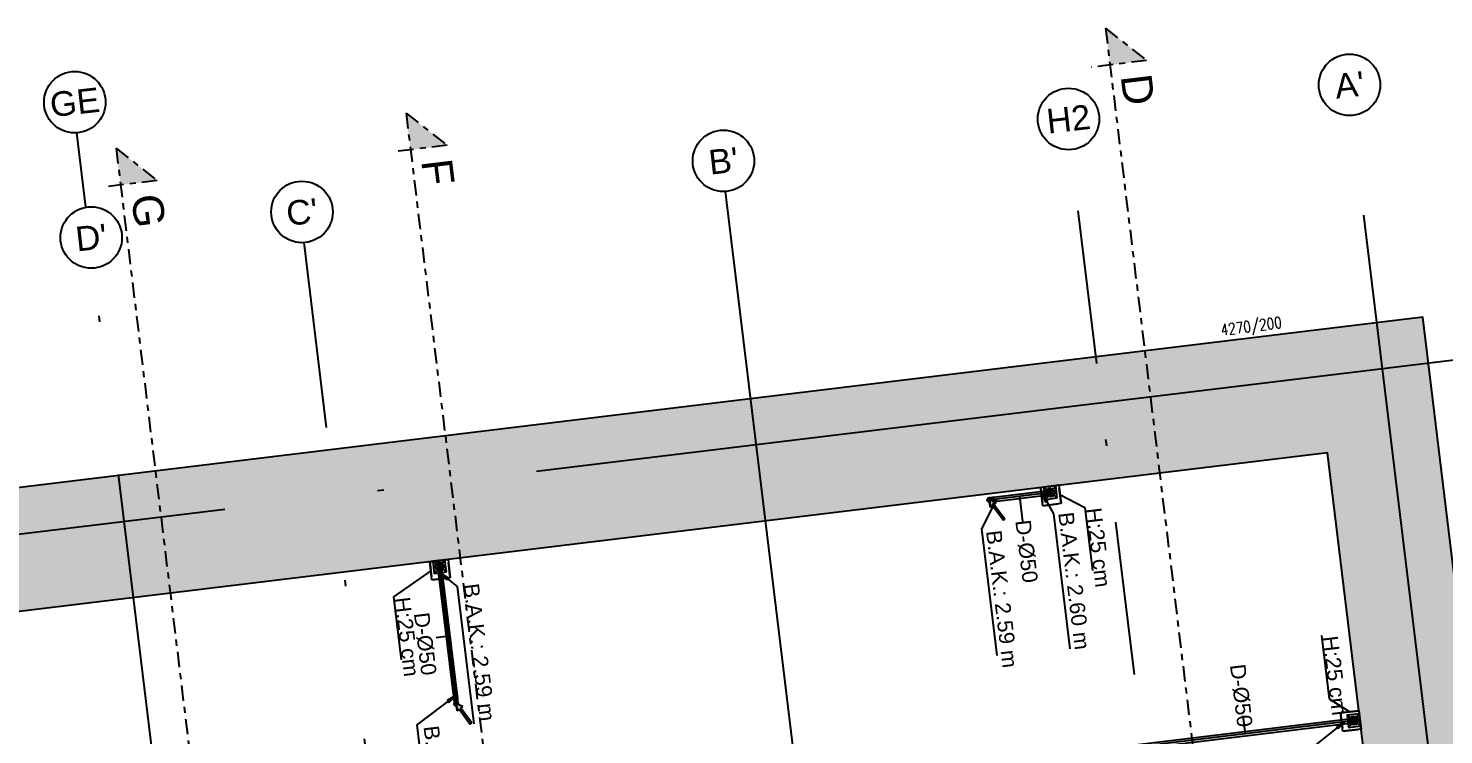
# Model space of a CAD drawing. Header units: millimetres. Extents: x 400408 to 401363, y 4543987 to 4544157.
# Drawn here: x 400454.47 to 400477.47, y 4544093.1 to 4544104.59 of the extents above; entities that cross this region are included whole.
import ezdxf
from ezdxf.enums import TextEntityAlignment as Align

# ---------------------------------------------------------------- set-up
doc = ezdxf.new("R2010")
doc.units = ezdxf.units.MM
for name, pattern in [('AKS', [3, 2.5, -0.25, 0, -0.25]), ('CENTER', [2, 1.25, -0.25, 0.25, -0.25]), ('CIZGI', [0.4, 0.25, -0.15]), ('DASHDOT2', [0.5, 0.25, -0.125, 0, -0.125])]:
    doc.linetypes.add(name, pattern=pattern)
for name, color, linetype in [('aks prota', 2, 'AKS'), ('altlık_PROTA', 8, 'Continuous'), ('caks prota', 4, 'Continuous'), ('kesit tarama prota', 252, 'Continuous'), ('kolon tarama prota', 252, 'Continuous'), ('lperde prota', 4, 'Continuous'), ('perde prota', 1, 'Continuous'), ('PRT-AL-TUNEL_EKSENI', 14, 'DASHDOT2'), ('PRT-MI-a_fit_drainage', 10, 'Continuous'), ('skesit prota', 7, 'Continuous'), ('taks prota', 7, 'Continuous'), ('tkesit prota', 7, 'Continuous')]:
    doc.layers.add(name, color=color, linetype=linetype)
doc.styles.add('Arial', font='Arial.ttf')
doc.styles.add('TAKS', font='Arial Unicode.ttf')
doc.styles.add('tkolon', font='romanstw.shx')

# ---------------------------------------------------------------- blocks, each defined once
blk = doc.blocks.new('MEKANİK+2.81')
at = {"layer": 'altlık_PROTA'}
for points in [[(7660, -22209), (7722, -22347), (7756, -22326)], [(3383, -26640), (3529, -26603), (3515, -26566)], [(3403, -27505), (3501, -27505), (3479, -27467), (3738, -27318), (3723, -27292), (3464, -27441), (3442, -27403), (3383, -27505)], [(3383, -27389), (3496, -27488), (3518, -27455)], [(5650, -36505), (5747, -36505), (5725, -36467), (5984, -36318), (5969, -36292), (5710, -36441), (5688, -36403), (5629, -36505)], [(3492, -36505), (3612, -36413), (3584, -36385)], [(5502, -36505), (5559, -36645), (5594, -36625)]]:
    blk.add_hatch(color=256, dxfattribs=at).paths.add_polyline_path(points, flags=0)
for p, q in [((7510, -21955), (7810, -21955)), ((7510, -22255), (7510, -21955)), ((7610, -22055), (7710, -22055)), ((7700, -22015), (7620, -22015)), ((7620, -22015), (7620, -22095)), ((7628, -22050), (7623, -22050)), ((7623, -22060), (7628, -22060)), ((7629, -22050), (7628, -22050)), ((7628, -22060), (7629, -22060)), ((7641, -22050), (7635, -22050)), ((7635, -22060), (7641, -22060)), ((7654, -22050), (7648, -22050)), ((7648, -22060), (7654, -22060)), ((7655, -22018), (7655, -22023)), ((7655, -22023), (7655, -22024)), ((7655, -22030), (7655, -22036)), ((7655, -22043), (7655, -22049)), ((7655, -22061), (7655, -22068)), ((7655, -22075), (7655, -22080)), ((7660, -22105), (7660, -22005)), ((7665, -22023), (7665, -22018)), ((7665, -22024), (7665, -22023)), ((7665, -22036), (7665, -22030)), ((7665, -22049), (7665, -22043)), ((7665, -22068), (7665, -22061)), ((7665, -22080), (7665, -22075)), ((7673, -22050), (7666, -22050)), ((7666, -22060), (7673, -22060)), ((7685, -22050), (7680, -22050)), ((7680, -22060), (7685, -22060)), ((7692, -22050), (7692, -22050)), ((7692, -22060), (7692, -22060)), ((7697, -22050), (7693, -22050)), ((7693, -22060), (7697, -22060)), ((7700, -22095), (7700, -22015)), ((7810, -21955), (7810, -22255)), ((7258, -22412), (7510, -22105)), ((7810, -22255), (7510, -22255)), ((7620, -22095), (7700, -22095)), ((7626, -22114), (7626, -22133)), ((7627, -22133), (7627, -27427)), ((7655, -22087), (7655, -22088)), ((7655, -22088), (7655, -22092)), ((7660, -22095), (7660, -22114)), ((7660, -22114), (7660, -22133)), ((7660, -22133), (7660, -27427)), ((7660, -22209), (7722, -22347)), ((7756, -22326), (7660, -22209)), ((7660, -22209), (8025, -22802)), ((7665, -22088), (7665, -22087)), ((7665, -22092), (7665, -22088)), ((7693, -27427), (7693, -22133)), ((7694, -22133), (7694, -22114)), ((6223, -22412), (7258, -22412)), ((7722, -22347), (7756, -22326)), ((7660, -23831), (7365, -23831)), ((3433, -26355), (3691, -25977)), ((3691, -25977), (4726, -25977)), ((3283, -26655), (3283, -26355)), ((3283, -26355), (3583, -26355)), ((3583, -26355), (3583, -26655)), ((3583, -26655), (3283, -26655)), ((3333, -26505), (3433, -26505)), ((3423, -26465), (3343, -26465)), ((3343, -26465), (3343, -26545)), ((3343, -26545), (3423, -26545)), ((3350, -26500), (3346, -26500)), ((3346, -26510), (3350, -26510)), ((3348, -26564), (3348, -26583)), ((3351, -26500), (3350, -26500)), ((3350, -26510), (3351, -26510)), ((3350, -26583), (3350, -27427)), ((3363, -26500), (3358, -26500)), ((3358, -26510), (3363, -26510)), ((3376, -26500), (3370, -26500)), ((3370, -26510), (3376, -26510)), ((3378, -26468), (3378, -26473)), ((3378, -26473), (3378, -26474)), ((3378, -26480), (3378, -26486)), ((3378, -26493), (3378, -26499)), ((3378, -26511), (3378, -26518)), ((3378, -26525), (3378, -26530)), ((3378, -26537), (3378, -26538)), ((3378, -26538), (3378, -26542)), ((3383, -26555), (3383, -26455)), ((3383, -26640), (3735, -26499)), ((3383, -26545), (3383, -26564)), ((3383, -26564), (3383, -26583)), ((3515, -26566), (3383, -26640)), ((3383, -26583), (3383, -27427)), ((3383, -26640), (3529, -26603)), ((3388, -26473), (3388, -26468)), ((3388, -26474), (3388, -26473)), ((3388, -26486), (3388, -26480)), ((3388, -26499), (3388, -26493)), ((3388, -26518), (3388, -26511)), ((3388, -26530), (3388, -26525)), ((3388, -26538), (3388, -26537)), ((3388, -26542), (3388, -26538)), ((3395, -26500), (3389, -26500)), ((3389, -26510), (3395, -26510)), ((3407, -26500), (3402, -26500)), ((3402, -26510), (3407, -26510)), ((3415, -26500), (3414, -26500)), ((3414, -26510), (3415, -26510)), ((3420, -26500), (3415, -26500)), ((3415, -26510), (3420, -26510)), ((3416, -27427), (3416, -26583)), ((3417, -26583), (3417, -26564)), ((3423, -26545), (3423, -26465)), ((3529, -26603), (3515, -26566)), ((3735, -26499), (5943, -26499)), ((3383, -27012), (3797, -27012)), ((3723, -27292), (3464, -27441)), ((3464, -27441), (3723, -27292)), ((3479, -27467), (3738, -27318)), ((3479, -27467), (3738, -27318)), ((3738, -27318), (3723, -27292)), ((3738, -27318), (3723, -27292)), ((3333, -27505), (3383, -27505)), ((3348, -27427), (3348, -27446)), ((3383, -27389), (3496, -27488)), ((3518, -27455), (3383, -27389)), ((3383, -27389), (3834, -27690)), ((3442, -27403), (3383, -27505)), ((3442, -27403), (3383, -27505)), ((3383, -27428), (3383, -27446)), ((3383, -27446), (3383, -27473)), ((3383, -27555), (3383, -27455)), ((3383, -27505), (3501, -27505)), ((3501, -27505), (3383, -27505)), ((3417, -27446), (3417, -27427)), ((3464, -27441), (3442, -27403)), ((3464, -27441), (3442, -27403)), ((3501, -27505), (3479, -27467)), ((3479, -27467), (3501, -27505)), ((3496, -27488), (3518, -27455)), ((3834, -27690), (5907, -27690)), ((3492, -36505), (3735, -36262)), ((3735, -36262), (5988, -36262)), ((5969, -36292), (5710, -36441)), ((5710, -36441), (5969, -36292)), ((5725, -36467), (5984, -36318)), ((5725, -36467), (5984, -36318)), ((5984, -36318), (5969, -36292)), ((5984, -36318), (5969, -36292)), ((3283, -36655), (3283, -36355)), ((3283, -36355), (3583, -36355)), ((3333, -36505), (3433, -36505)), ((3423, -36465), (3343, -36465)), ((3343, -36465), (3343, -36545)), ((3343, -36545), (3423, -36545)), ((3350, -36500), (3346, -36500)), ((3346, -36510), (3350, -36510)), ((3351, -36500), (3350, -36500)), ((3350, -36510), (3351, -36510)), ((3363, -36500), (3358, -36500)), ((3358, -36510), (3363, -36510)), ((3376, -36500), (3370, -36500)), ((3370, -36510), (3376, -36510)), ((3378, -36468), (3378, -36473)), ((3378, -36473), (3378, -36474)), ((3378, -36480), (3378, -36486)), ((3378, -36493), (3378, -36499)), ((3378, -36511), (3378, -36518)), ((3378, -36525), (3378, -36530)), ((3378, -36537), (3378, -36538)), ((3378, -36538), (3378, -36542)), ((3383, -36555), (3383, -36455)), ((3388, -36473), (3388, -36468)), ((3388, -36474), (3388, -36473)), ((3388, -36486), (3388, -36480)), ((3388, -36499), (3388, -36493)), ((3388, -36518), (3388, -36511)), ((3388, -36530), (3388, -36525)), ((3388, -36538), (3388, -36537)), ((3388, -36542), (3388, -36538)), ((3395, -36500), (3389, -36500)), ((3389, -36510), (3395, -36510)), ((3407, -36500), (3402, -36500)), ((3402, -36510), (3407, -36510)), ((3415, -36500), (3414, -36500)), ((3414, -36510), (3415, -36510)), ((3420, -36500), (3415, -36500)), ((3415, -36510), (3420, -36510)), ((3422, -36505), (3441, -36505)), ((3423, -36545), (3423, -36465)), ((3460, -36471), (3441, -36471)), ((3441, -36505), (3460, -36505)), ((3441, -36540), (3460, -36540)), ((5552, -36472), (3460, -36472)), ((3460, -36538), (5552, -36538)), ((3461, -36505), (5552, -36505)), ((3584, -36385), (3492, -36505)), ((3492, -36505), (3612, -36413)), ((3583, -36355), (3583, -36655)), ((3612, -36413), (3584, -36385)), ((4523, -36505), (4523, -36701)), ((5502, -36505), (5559, -36645)), ((5594, -36625), (5502, -36505)), ((5502, -36505), (5893, -37184)), ((5571, -36471), (5552, -36471)), ((5552, -36505), (5571, -36505)), ((5552, -36540), (5571, -36540)), ((5571, -36505), (5597, -36505)), ((5579, -36505), (5629, -36505)), ((5688, -36403), (5629, -36505)), ((5688, -36403), (5629, -36505)), ((5629, -36555), (5629, -36455)), ((5629, -36505), (5747, -36505)), ((5747, -36505), (5629, -36505)), ((5710, -36441), (5688, -36403)), ((5710, -36441), (5688, -36403)), ((5747, -36505), (5725, -36467)), ((5725, -36467), (5747, -36505)), ((3583, -36655), (3283, -36655)), ((3433, -36655), (3778, -37306)), ((5559, -36645), (5594, -36625)), ((5893, -37184), (8151, -37184)), ((3778, -37306), (4813, -37306))]:
    blk.add_line(p, q, dxfattribs=at)
at = {"layer": 'altlık_PROTA', "flags": 128}
for points in [[(7630, -22055), (7630, -22054), (7630, -22053), (7630, -22052), (7630, -22050), (7631, -22049), (7631, -22048), (7631, -22047), (7632, -22046), (7632, -22045), (7632, -22043), (7633, -22042), (7633, -22041), (7634, -22040), (7635, -22039), (7635, -22038), (7636, -22037), (7637, -22036), (7637, -22035), (7638, -22034), (7639, -22034), (7640, -22033), (7641, -22032), (7642, -22031), (7643, -22031), (7644, -22030), (7645, -22029), (7646, -22029), (7647, -22028), (7648, -22028), (7649, -22027), (7650, -22027), (7652, -22026), (7653, -22026), (7654, -22026), (7655, -22025), (7656, -22025), (7657, -22025), (7659, -22025), (7660, -22025), (7660, -22025)], [(7630, -22066), (7630, -22064), (7630, -22063), (7630, -22062), (7630, -22061), (7630, -22060), (7630, -22059), (7630, -22058), (7630, -22058), (7630, -22057), (7630, -22056), (7630, -22056), (7630, -22056), (7630, -22055), (7630, -22055), (7630, -22055)], [(7630, -22095), (7630, -22093), (7630, -22091), (7630, -22089), (7630, -22087), (7630, -22085), (7630, -22083), (7630, -22081), (7630, -22079), (7630, -22077), (7630, -22075), (7630, -22073), (7630, -22072)], [(7660, -22025), (7661, -22025), (7663, -22025), (7664, -22025), (7665, -22025), (7666, -22026), (7667, -22026), (7668, -22026), (7670, -22027), (7671, -22027), (7672, -22027), (7673, -22028), (7674, -22028), (7675, -22029), (7676, -22030), (7677, -22030), (7678, -22031), (7679, -22032), (7680, -22033), (7681, -22033), (7682, -22034), (7683, -22035), (7683, -22036), (7684, -22037), (7685, -22038), (7686, -22039), (7686, -22040), (7687, -22041), (7687, -22042), (7688, -22043), (7688, -22044), (7689, -22045), (7689, -22047), (7689, -22048), (7690, -22049), (7690, -22050), (7690, -22051), (7690, -22052), (7690, -22054), (7690, -22055), (7690, -22055)], [(7690, -22055), (7690, -22055), (7690, -22055), (7690, -22056), (7690, -22056), (7690, -22056), (7690, -22057), (7690, -22058), (7690, -22058), (7690, -22059), (7690, -22060), (7690, -22061), (7690, -22062), (7690, -22063), (7690, -22064), (7690, -22066)], [(7690, -22072), (7690, -22073), (7690, -22075), (7690, -22077), (7690, -22079), (7690, -22081), (7690, -22082), (7690, -22085), (7690, -22087), (7690, -22089), (7690, -22091), (7690, -22093), (7690, -22095)], [(7630, -22114), (7630, -22112), (7630, -22109), (7630, -22107), (7630, -22105), (7630, -22102), (7630, -22100), (7630, -22098), (7630, -22095)], [(7690, -22095), (7690, -22098), (7690, -22100), (7690, -22102), (7690, -22104), (7690, -22107), (7690, -22109), (7690, -22112), (7690, -22114), (7690, -22114)], [(3353, -26505), (3353, -26504), (3353, -26503), (3353, -26502), (3353, -26500), (3353, -26499), (3353, -26498), (3354, -26497), (3354, -26496), (3354, -26495), (3355, -26493), (3355, -26492), (3356, -26491), (3356, -26490), (3357, -26489), (3358, -26488), (3358, -26487), (3359, -26486), (3360, -26485), (3361, -26484), (3362, -26484), (3363, -26483), (3363, -26482), (3364, -26481), (3365, -26481), (3366, -26480), (3367, -26479), (3368, -26479), (3370, -26478), (3371, -26478), (3372, -26477), (3373, -26477), (3374, -26476), (3375, -26476), (3376, -26476), (3378, -26475), (3379, -26475), (3380, -26475), (3381, -26475), (3382, -26475), (3383, -26475)], [(3353, -26516), (3353, -26514), (3353, -26513), (3353, -26512), (3353, -26511), (3353, -26510), (3353, -26509), (3353, -26508), (3353, -26508), (3353, -26507), (3353, -26506), (3353, -26506), (3353, -26506), (3353, -26505), (3353, -26505), (3353, -26505)], [(3353, -26545), (3353, -26543), (3353, -26541), (3353, -26539), (3353, -26537), (3353, -26535), (3353, -26533), (3353, -26531), (3353, -26529), (3353, -26527), (3353, -26525), (3353, -26523), (3353, -26522)], [(3353, -26564), (3353, -26562), (3353, -26559), (3353, -26557), (3353, -26555), (3353, -26552), (3353, -26550), (3353, -26548), (3353, -26545)], [(3383, -26475), (3384, -26475), (3385, -26475), (3386, -26475), (3387, -26475), (3389, -26476), (3390, -26476), (3391, -26476), (3392, -26477), (3393, -26477), (3394, -26477), (3396, -26478), (3397, -26478), (3398, -26479), (3399, -26480), (3400, -26480), (3401, -26481), (3402, -26482), (3403, -26483), (3403, -26483), (3404, -26484), (3405, -26485), (3406, -26486), (3407, -26487), (3407, -26488), (3408, -26489), (3409, -26490), (3409, -26491), (3410, -26492), (3410, -26493), (3411, -26494), (3411, -26495), (3412, -26497), (3412, -26498), (3412, -26499), (3412, -26500), (3413, -26501), (3413, -26502), (3413, -26504), (3413, -26505), (3413, -26505)], [(3413, -26505), (3413, -26505), (3413, -26505), (3413, -26506), (3413, -26506), (3413, -26506), (3413, -26507), (3413, -26508), (3413, -26508), (3413, -26509), (3413, -26510), (3413, -26511), (3413, -26512), (3413, -26513), (3413, -26514), (3413, -26516)], [(3413, -26522), (3413, -26523), (3413, -26525), (3413, -26527), (3413, -26529), (3413, -26531), (3413, -26532), (3413, -26535), (3413, -26537), (3413, -26539), (3413, -26541), (3413, -26543), (3413, -26545)], [(3413, -26545), (3413, -26548), (3413, -26550), (3413, -26552), (3413, -26554), (3413, -26557), (3413, -26559), (3413, -26562), (3413, -26564), (3413, -26564)], [(3353, -27446), (3353, -27449), (3353, -27451), (3353, -27454), (3353, -27456), (3353, -27458), (3353, -27461), (3353, -27463), (3353, -27465), (3353, -27467), (3353, -27470), (3353, -27472), (3353, -27474), (3353, -27476), (3353, -27478), (3353, -27480), (3353, -27482), (3353, -27484), (3353, -27485), (3353, -27487), (3353, -27489), (3353, -27490), (3353, -27492)], [(3353, -27492), (3353, -27493), (3353, -27495), (3353, -27496), (3353, -27497), (3353, -27498), (3353, -27500), (3353, -27501), (3353, -27501), (3353, -27502), (3353, -27503), (3353, -27504), (3353, -27504), (3353, -27504), (3353, -27505), (3353, -27505), (3353, -27505), (3353, -27505)], [(3413, -27453), (3413, -27451), (3413, -27449), (3413, -27447), (3413, -27446)], [(3353, -36505), (3353, -36504), (3353, -36503), (3353, -36502), (3353, -36500), (3353, -36499), (3353, -36498), (3354, -36497), (3354, -36496), (3354, -36495), (3355, -36493), (3355, -36492), (3356, -36491), (3356, -36490), (3357, -36489), (3358, -36488), (3358, -36487), (3359, -36486), (3360, -36485), (3361, -36484), (3362, -36484), (3363, -36483), (3363, -36482), (3364, -36481), (3365, -36481), (3366, -36480), (3367, -36479), (3368, -36479), (3370, -36478), (3371, -36478), (3372, -36477), (3373, -36477), (3374, -36476), (3375, -36476), (3376, -36476), (3378, -36475), (3379, -36475), (3380, -36475), (3381, -36475), (3382, -36475), (3383, -36475)], [(3381, -36535), (3380, -36535), (3379, -36535), (3378, -36535), (3377, -36535), (3375, -36535), (3374, -36534), (3373, -36534), (3372, -36533), (3371, -36533), (3370, -36533), (3369, -36532), (3368, -36531), (3367, -36531), (3366, -36530), (3365, -36529), (3364, -36529), (3363, -36528), (3362, -36527), (3361, -36526), (3360, -36525), (3359, -36524), (3359, -36523), (3358, -36523), (3357, -36522), (3357, -36520), (3356, -36519), (3356, -36518), (3355, -36517), (3355, -36516), (3354, -36515), (3354, -36514), (3353, -36513), (3353, -36512), (3353, -36510), (3353, -36509), (3353, -36508), (3353, -36507), (3353, -36506), (3353, -36505)], [(3383, -36475), (3383, -36475), (3383, -36475), (3383, -36475), (3383, -36475), (3384, -36475), (3384, -36475), (3385, -36475), (3386, -36475), (3386, -36475), (3387, -36475), (3388, -36475), (3389, -36475), (3391, -36475), (3392, -36475)], [(3392, -36535), (3391, -36535), (3389, -36535), (3388, -36535), (3387, -36535), (3386, -36535), (3386, -36535), (3385, -36535), (3384, -36535), (3384, -36535), (3383, -36535), (3383, -36535), (3383, -36535), (3383, -36535), (3383, -36535)], [(3399, -36475), (3401, -36475), (3402, -36475), (3404, -36475), (3406, -36475), (3408, -36475), (3410, -36475), (3412, -36475), (3414, -36475), (3416, -36475), (3418, -36475), (3421, -36475), (3423, -36475)], [(3423, -36535), (3421, -36535), (3418, -36535), (3416, -36535), (3414, -36535), (3412, -36535), (3410, -36535), (3408, -36535), (3406, -36535), (3404, -36535), (3402, -36535), (3401, -36535), (3399, -36535)], [(3423, -36475), (3425, -36475), (3427, -36475), (3430, -36475), (3432, -36475), (3434, -36475), (3437, -36475), (3439, -36475), (3441, -36475), (3441, -36475)], [(3441, -36535), (3439, -36535), (3437, -36535), (3434, -36535), (3432, -36535), (3430, -36535), (3427, -36535), (3425, -36535), (3423, -36535)], [(5616, -36475), (5615, -36475), (5613, -36475), (5611, -36475), (5610, -36475), (5608, -36475), (5606, -36475), (5604, -36475), (5602, -36475), (5600, -36475), (5598, -36475), (5596, -36475), (5594, -36475), (5592, -36475), (5589, -36475), (5587, -36475), (5585, -36475), (5582, -36475), (5580, -36475), (5578, -36475), (5575, -36475), (5573, -36475), (5571, -36475), (5571, -36475)], [(5571, -36535), (5573, -36535), (5575, -36535), (5578, -36535), (5580, -36535), (5582, -36535), (5585, -36535), (5587, -36535), (5589, -36535), (5591, -36535), (5594, -36535), (5596, -36535), (5598, -36535), (5600, -36535), (5602, -36535), (5604, -36535), (5606, -36535), (5608, -36535), (5610, -36535), (5611, -36535), (5613, -36535), (5615, -36535), (5616, -36535)], [(5629, -36475), (5629, -36475), (5629, -36475), (5629, -36475), (5629, -36475), (5628, -36475), (5628, -36475), (5627, -36475), (5626, -36475), (5626, -36475), (5625, -36475), (5624, -36475), (5623, -36475), (5622, -36475), (5620, -36475), (5619, -36475), (5618, -36475), (5616, -36475)], [(5616, -36535), (5618, -36535), (5619, -36535), (5620, -36535), (5621, -36535), (5623, -36535), (5624, -36535), (5625, -36535), (5626, -36535), (5626, -36535), (5627, -36535), (5628, -36535), (5628, -36535), (5629, -36535), (5629, -36535), (5629, -36535), (5629, -36535), (5629, -36535)]]:
    blk.add_lwpolyline(points, dxfattribs=at)
at = {"layer": 'altlık_PROTA'}
for centre, radius, start, end in [((7660, -22055), 37.3, 97.6967, 172.3033), ((7660, -22055), 37.3, 187.6967, 262.3033), ((7660, -22055), 34.3, 90, 270), ((7660, -22055), 33, 0, 180), ((7660, -22055), 33, 180, 0), ((7660, -22055), 32, 98.9893, 171.0107), ((7660, -22055), 32, 188.9893, 261.0107), ((7660, -22055), 25.3, 101.3831, 168.6169), ((7660, -22055), 25.3, 191.3831, 258.6169), ((7660, -22055), 20, 104.4775, 165.5225), ((7660, -22055), 20, 194.4775, 255.5225), ((7660, -22072), 16.5, 90, 270), ((7660, -22055), 13.3, 112.0243, 157.9757), ((7660, -22055), 13.3, 202.0243, 247.9757), ((7660, -22055), 8, 128.6822, 141.3178), ((7660, -22055), 8, 218.6822, 231.3178), ((7660, -22055), 34.3, 270, 90), ((7660, -22039), 16.5, 270, 90), ((7660, -22055), 37.3, 7.6967, 82.3033), ((7660, -22055), 32, 8.9893, 81.0107), ((7660, -22055), 25.3, 11.3831, 78.6169), ((7660, -22055), 20, 14.4775, 75.5225), ((7660, -22055), 13.3, 22.0243, 67.9757), ((7660, -22055), 8, 38.6822, 51.3178), ((7660, -22055), 37.3, 277.6967, 352.3033), ((7660, -22055), 13.3, 292.0243, 337.9757), ((7660, -22055), 8, 308.6822, 321.3178), ((7660, -22055), 25.3, 281.3831, 348.6169), ((7660, -22055), 20, 284.4775, 345.5225), ((7660, -22055), 32, 278.9893, 351.0107), ((3383, -26505), 37.3, 97.6967, 172.3033), ((3383, -26505), 37.3, 187.6967, 262.3033), ((3383, -26505), 34.3, 90, 270), ((3383, -26505), 33, 0, 180), ((3383, -26505), 33, 180, 0), ((3383, -26505), 32, 98.9893, 171.0107), ((3383, -26505), 32, 188.9893, 261.0107), ((3383, -26505), 25.3, 101.3831, 168.6169), ((3383, -26505), 25.3, 191.3831, 258.6169), ((3383, -26505), 20, 104.4775, 165.5225), ((3383, -26505), 20, 194.4775, 255.5225), ((3383, -26522), 16.5, 90, 270), ((3383, -26505), 13.3, 112.0243, 157.9757), ((3383, -26505), 13.3, 202.0243, 247.9757), ((3383, -26505), 8, 128.6822, 141.3178), ((3383, -26505), 8, 218.6822, 231.3178), ((3383, -26505), 34.3, 270, 90), ((3383, -26489), 16.5, 270, 90), ((3383, -26505), 37.3, 7.6967, 82.3033), ((3383, -26505), 32, 8.9893, 81.0107), ((3383, -26505), 25.3, 11.3831, 78.6169), ((3383, -26505), 20, 14.4775, 75.5225), ((3383, -26505), 13.3, 22.0243, 67.9757), ((3383, -26505), 8, 38.6822, 51.3178), ((3383, -26505), 37.3, 277.6967, 352.3033), ((3383, -26505), 13.3, 292.0243, 337.9757), ((3383, -26505), 8, 308.6822, 321.3178), ((3383, -26505), 25.3, 281.3831, 348.6169), ((3383, -26505), 20, 284.4775, 345.5225), ((3383, -26505), 32, 278.9893, 351.0107), ((3383, -27505), 34.3, 151.9253, 270), ((3383, -27505), 33, 59.8796, 180), ((3383, -27505), 33, 180, 359.9924), ((3383, -27505), 30.2, 170, 270), ((3383, -27522), 16.5, 90.1655, 270), ((3383, -27489), 16.5, 30.1167, 90), ((3383, -27505), 34.3, 270, 0), ((3383, -27505), 30.2, 270, 359.9922), ((3383, -36505), 37.3, 97.6967, 172.3033), ((3383, -36505), 37.3, 187.6967, 262.3033), ((3383, -36505), 34.3, 0, 180), ((3383, -36505), 34.3, 180, 0), ((3383, -36505), 33, 0, 180), ((3383, -36505), 33, 180, 0), ((3383, -36505), 32, 98.9893, 171.0107), ((3383, -36505), 32, 188.9893, 261.0107), ((3383, -36505), 25.3, 101.3831, 168.6169), ((3383, -36505), 25.3, 191.3831, 258.6169), ((3383, -36505), 20, 104.4775, 165.5225), ((3383, -36505), 20, 194.4775, 255.5225), ((3383, -36522), 16.5, 90, 270), ((3383, -36505), 13.3, 112.0243, 157.9757), ((3383, -36505), 13.3, 202.0243, 247.9757), ((3383, -36505), 8, 128.6822, 141.3178), ((3383, -36505), 8, 218.6822, 231.3178), ((3383, -36489), 16.5, 270, 90), ((3383, -36505), 37.3, 7.6967, 82.3033), ((3383, -36505), 32, 8.9893, 81.0107), ((3383, -36505), 25.3, 11.3831, 78.6169), ((3383, -36505), 20, 14.4775, 75.5225), ((3383, -36505), 13.3, 22.0243, 67.9757), ((3383, -36505), 8, 38.6822, 51.3178), ((3383, -36505), 37.3, 277.6967, 352.3033), ((3383, -36505), 13.3, 292.0243, 337.9757), ((3383, -36505), 8, 308.6822, 321.3178), ((3383, -36505), 25.3, 281.3831, 348.6169), ((3383, -36505), 20, 284.4775, 345.5225), ((3383, -36505), 32, 278.9893, 351.0107), ((5629, -36505), 33, 59.8226, 180), ((5629, -36505), 33, 180, 0), ((5629, -36505), 34.3, 60, 118.0819), ((5629, -36522), 16.5, 90, 270), ((5629, -36505), 34.3, 241.9253, 0), ((5629, -36505), 30.2, 260, 0), ((5629, -36505), 30.2, 60.0026, 94.5868), ((5629, -36489), 16.5, 30, 90)]:
    blk.add_arc(centre, radius, start, end, dxfattribs=at)
for centre, major_axis, start_param, end_param in [((7660, -22114), (34.3, 0), 2.617994, 4.712389), ((7660, -22133), (34.3, 0), 3.141593, 4.712389), ((7660, -22133), (-33, 0), 0, 0.460812), ((7660, -22114), (30.2, 0), 2.96706, 4.363323), ((7660, -22133), (-33, 0), 4.712389, 6.021386), ((7660, -22114), (-34.3, 0), 1.570796, 3.665191), ((7660, -22133), (33, 0), 0.261799, 1.570796), ((7660, -22133), (34.3, 0), 4.712389, 6.283185), ((7660, -22114), (30.2, 0), 5.061455, 6.457718), ((7660, -22133), (33, 0), 5.822373, 6.283185), ((3383, -26564), (34.3, 0), 2.617994, 4.712389), ((3383, -26583), (34.3, 0), 3.141593, 4.712389), ((3383, -26564), (30.2, 0), 2.96706, 4.363323), ((3383, -26583), (33, 0), 3.141593, 3.602405), ((3383, -26583), (33, 0), 1.570796, 2.879793), ((3383, -26564), (-34.3, 0), 1.570796, 3.665191), ((3383, -26583), (33, 0), 0.261799, 1.570796), ((3383, -26583), (34.3, 0), 4.712389, 6.283185), ((3383, -26564), (30.2, 0), 5.061455, 6.457718), ((3383, -26583), (33, 0), 5.822373, 6.283185), ((3383, -27427), (34.3, 0), 2.879793, 4.712389), ((3383, -27446), (34.3, 0), 3.141593, 4.712389), ((3383, -27427), (33, 0), 3.141593, 3.602405), ((3383, -27427), (34.3, 0), 1.570796, 2.879793), ((3383, -27427), (-34.3, 0), 1.570796, 3.403392), ((3383, -27427), (34.3, 0), 0.261799, 1.570796), ((3383, -27446), (34.3, 0), 4.712389, 6.021386), ((3383, -27427), (33, 0), 5.822373, 6.283185), ((3441, -36505), (0, -34.3), 1.570796, 3.665191), ((3441, -36505), (0, 30.2), 5.061455, 6.457718), ((3441, -36505), (0, 34.3), 2.617994, 4.712389), ((3441, -36505), (0, 30.2), 2.96706, 4.363323), ((3460, -36505), (0, 34.3), 4.712389, 6.283185), ((3460, -36505), (0, 33), 5.822373, 6.283185), ((3460, -36505), (0, 33), 0.261799, 1.570796), ((3460, -36505), (0, 33), 1.570796, 2.879793), ((3460, -36505), (0, 34.3), 3.141593, 4.712389), ((3460, -36505), (0, 33), 3.141593, 3.602405), ((5552, -36505), (0, 34.3), 4.712389, 6.544985), ((5552, -36505), (0, 34.3), 0.261799, 1.570796), ((5552, -36505), (0, 34.3), 2.879793, 4.712389), ((5552, -36505), (0, 34.3), 1.570796, 2.879793), ((5552, -36505), (0, 33), 5.822373, 6.283185), ((5552, -36505), (0, 33), 3.141593, 3.602405), ((5571, -36505), (0, 34.3), 4.712389, 6.283185), ((5571, -36505), (0, 34.3), 3.141593, 4.712389)]:
    blk.add_ellipse(centre, major_axis=major_axis, ratio=0.01, start_param=start_param, end_param=end_param, dxfattribs=at)
at = {"layer": 'altlık_PROTA', "style": 'Arial'}
for s, p in [('H:25 cm', (6246, -22398)), ('D-Ø50', (6520, -23947)), ('H:25 cm', (3714, -25963)), ('B.A.K.: 2.60 m', (3730, -26420)), ('D-Ø50', (3771, -27128)), ('B.A.K.: 2.59 m', (3881, -27620)), ('B.A.K.: 2.59 m', (3717, -36155)), ('D-Ø50', (4087, -37012)), ('B.A.K.: 2.57 m', (5934, -37079)), ('H:25 cm', (3801, -37293))]:
    blk.add_text(s, height=250, dxfattribs=at).set_placement(p)
blk = doc.blocks.new('YER SUZGECI_20x20')
at = {"color": 2}
blk.add_lwpolyline([(-20, 0), (0, 0), (0, 20), (-20, 20)], close=True, dxfattribs=at)
for points in [[(0, 20), (-20, 0)], [(-20, 20), (0, 0)]]:
    blk.add_lwpolyline(points, dxfattribs=at)
blk.add_circle((-10, 10), 7, dxfattribs=at)

msp = doc.modelspace()

# ---------------------------------------------------------------- hatches: boundary and pattern name
at = {"layer": 'kesit tarama prota'}
h = msp.add_hatch(color=256, dxfattribs=at)
h.dxf.hatch_style = 1
h.paths.add_polyline_path([(400472.645, 4544104.067), (400471.977, 4544104.59), (400472.049, 4544103.995)])
h = msp.add_hatch(color=256, dxfattribs=at)
h.dxf.hatch_style = 1
h.paths.add_polyline_path([(400461.277, 4544102.687), (400460.609, 4544103.21), (400460.681, 4544102.614)])
h = msp.add_hatch(color=256, dxfattribs=at)
h.dxf.hatch_style = 1
h.paths.add_polyline_path([(400456.565, 4544102.114), (400455.897, 4544102.638), (400455.97, 4544102.042)])
at = {"layer": 'kolon tarama prota'}
h = msp.add_hatch(color=256, dxfattribs=at)
h.dxf.hatch_style = 1
h.paths.add_polyline_path([(400442.735, 4544043.866), (400440.834, 4544059.492), (400431.844, 4544069.158), (400438.87, 4544075.692), (400436.771, 4544092.974), (400475.586, 4544097.688), (400488.037, 4543995.155), (400469.195, 4544015.415), (400469.653, 4544011.64), (400470.116, 4544011.142), (400470.068, 4544011.539), (400490.533, 4543989.535), (400477.132, 4544099.89), (400434.743, 4544094.743), (400436.987, 4544076.262), (400429.442, 4544069.245), (400439.097, 4544058.863), (400441.059, 4544042.73), (400461.517, 4544020.733), (400461.565, 4544020.336), (400462.029, 4544019.838), (400461.57, 4544023.613), (400459.417, 4544025.929), (400461.467, 4544027.835), (400459.683, 4544029.754), (400459.463, 4544029.55), (400461.043, 4544027.851), (400459.212, 4544026.148)])

# ---------------------------------------------------------------- linework, layer by layer
at = {"layer": 'aks prota', "ltscale": 10}
for p, q in [((400490.074, 4543987.091), (400475.978, 4544103.171)), ((400490.074, 4543987.091), (400475.978, 4544103.171)), ((400455.407, 4544101.679), (400455.26, 4544102.889)), ((400455.407, 4544101.679), (400455.26, 4544102.889)), ((400455.407, 4544101.679), (400455.26, 4544102.889)), ((400478.198, 4543999.861), (400465.802, 4544101.936)), ((400478.198, 4543999.861), (400465.802, 4544101.936)), ((400478.198, 4543999.861), (400465.802, 4544101.936)), ((400470.204, 4544008.457), (400458.953, 4544101.104)), ((400470.204, 4544008.457), (400458.953, 4544101.104)), ((400466.206, 4544012.755), (400455.528, 4544100.688)), ((400466.206, 4544012.755), (400455.528, 4544100.688)), ((400466.206, 4544012.755), (400455.528, 4544100.688)), ((400432.848, 4544093.757), (400479.207, 4544099.387)), ((400432.848, 4544093.757), (400479.207, 4544099.387)), ((400432.848, 4544093.757), (400479.207, 4544099.387))]:
    msp.add_line(p, q, dxfattribs=at)
at = {"layer": 'caks prota', "ltscale": 0.05}
for centre in [(400475.942, 4544103.67), (400475.942, 4544103.67), (400475.942, 4544103.67), (400455.225, 4544103.388), (400455.225, 4544103.388), (400455.225, 4544103.388), (400471.375, 4544103.115), (400471.375, 4544103.115), (400471.375, 4544103.115), (400465.767, 4544102.434), (400465.767, 4544102.434), (400465.767, 4544102.434), (400458.917, 4544101.603), (400458.917, 4544101.603), (400458.917, 4544101.603), (400455.492, 4544101.187), (400455.492, 4544101.187), (400455.492, 4544101.187)]:
    msp.add_circle(centre, 0.5, dxfattribs=at)
at = {"layer": 'perde prota'}
for points in [[(400469.195, 4544015.415), (400469.653, 4544011.64), (400470.116, 4544011.142), (400470.068, 4544011.539), (400490.533, 4543989.535), (400477.132, 4544099.89), (400434.743, 4544094.743), (400436.987, 4544076.262), (400429.442, 4544069.245), (400439.097, 4544058.863), (400441.059, 4544042.73), (400461.517, 4544020.733), (400461.565, 4544020.336), (400462.029, 4544019.838), (400461.57, 4544023.613)], [(400469.195, 4544015.415), (400488.037, 4543995.155), (400475.586, 4544097.688), (400436.771, 4544092.974), (400438.87, 4544075.692), (400431.844, 4544069.158), (400440.834, 4544059.492), (400442.735, 4544043.866), (400459.212, 4544026.148)]]:
    msp.add_lwpolyline(points, dxfattribs=at)
at = {"layer": 'PRT-AL-TUNEL_EKSENI', "ltscale": 10}
msp.add_line((400484.744, 4543992.822), (400471.411, 4544102.617), dxfattribs=at)
at = {"layer": 'PRT-MI-a_fit_drainage', "color": 2, "linetype": 'CIZGI'}
for points in [[(400471.254, 4544096.86), (400471.218, 4544097.157), (400470.92, 4544097.121), (400470.956, 4544096.823)], [(400461.327, 4544095.654), (400461.291, 4544095.952), (400460.993, 4544095.916), (400461.029, 4544095.618)], [(400475.834, 4544093.157), (400476.132, 4544093.193), (400476.095, 4544093.491), (400475.798, 4544093.455)]]:
    msp.add_lwpolyline(points, close=True, dxfattribs=at)
at = {"layer": 'skesit prota', "linetype": 'CENTER', "ltscale": 0.2}
for p, q in [((400471.977, 4544104.59), (400472.645, 4544104.067)), ((400472.645, 4544104.067), (400471.751, 4544103.959)), ((400460.609, 4544103.21), (400461.277, 4544102.687)), ((400455.897, 4544102.638), (400456.565, 4544102.114)), ((400461.277, 4544102.687), (400460.384, 4544102.578)), ((400456.565, 4544102.114), (400455.672, 4544102.006))]:
    msp.add_line(p, q, dxfattribs=at)
for points in [[(400471.977, 4544104.59), (400486.286, 4543986.758)], [(400460.609, 4544103.21), (400466.087, 4544058.098)], [(400455.897, 4544102.638), (400463.098, 4544043.347)], [(400455.897, 4544102.638), (400463.098, 4544043.347)]]:
    msp.add_lwpolyline(points, dxfattribs=at)

# ---------------------------------------------------------------- block references
at = {"xscale": 0.001, "yscale": 0.001, "zscale": 0.001, "rotation": 276.9239939574845}
msp.add_blockref('MEKANİK+2.81', (400496.985, 4544103.593), dxfattribs=at)
at = {"layer": 'PRT-MI-a_fit_drainage', "color": 2, "xscale": 0.01, "yscale": 0.01, "zscale": 0.01}
for p, rotation in [((400471.168, 4544097.151), 96.9239939575301), ((400461.241, 4544095.946), 96.9239939575301), ((400476.126, 4544093.243), 6.923993957584472)]:
    msp.add_blockref('YER SUZGECI_20x20', p, dxfattribs=dict(at, rotation=rotation))

# ---------------------------------------------------------------- texts
at = {"layer": 'lperde prota', "style": 'tkolon', "width": 0.8}
msp.add_text('4270/200', height=0.18, rotation=7.3933, dxfattribs=at).set_placement((400473.848, 4544099.683), align=Align.MIDDLE_LEFT)
at = {"layer": 'taks prota', "style": 'TAKS'}
for s, p in [("A'", (400475.942, 4544103.67)), ("A'", (400475.942, 4544103.67)), ("A'", (400475.942, 4544103.67)), ('GE', (400455.225, 4544103.388)), ('GE', (400455.225, 4544103.388)), ('GE', (400455.225, 4544103.388)), ('H2', (400471.375, 4544103.115)), ('H2', (400471.375, 4544103.115)), ('H2', (400471.375, 4544103.115)), ("B'", (400465.767, 4544102.434)), ("B'", (400465.767, 4544102.434)), ("B'", (400465.767, 4544102.434)), ("C'", (400458.917, 4544101.603)), ("C'", (400458.917, 4544101.603)), ("C'", (400458.917, 4544101.603)), ("D'", (400455.492, 4544101.187)), ("D'", (400455.492, 4544101.187)), ("D'", (400455.492, 4544101.187))]:
    msp.add_text(s, height=0.4, rotation=6.4292, dxfattribs=at).set_placement(p, align=Align.MIDDLE_CENTER)
at = {"layer": 'tkesit prota', "style": 'Arial'}
for s, p in [('D', (400472.222, 4544103.814)), ('F', (400460.854, 4544102.434)), ('G', (400456.143, 4544101.862))]:
    msp.add_text(s, height=0.5, rotation=276.924, dxfattribs=at).set_placement(p)

doc.saveas('drawing.dxf')
